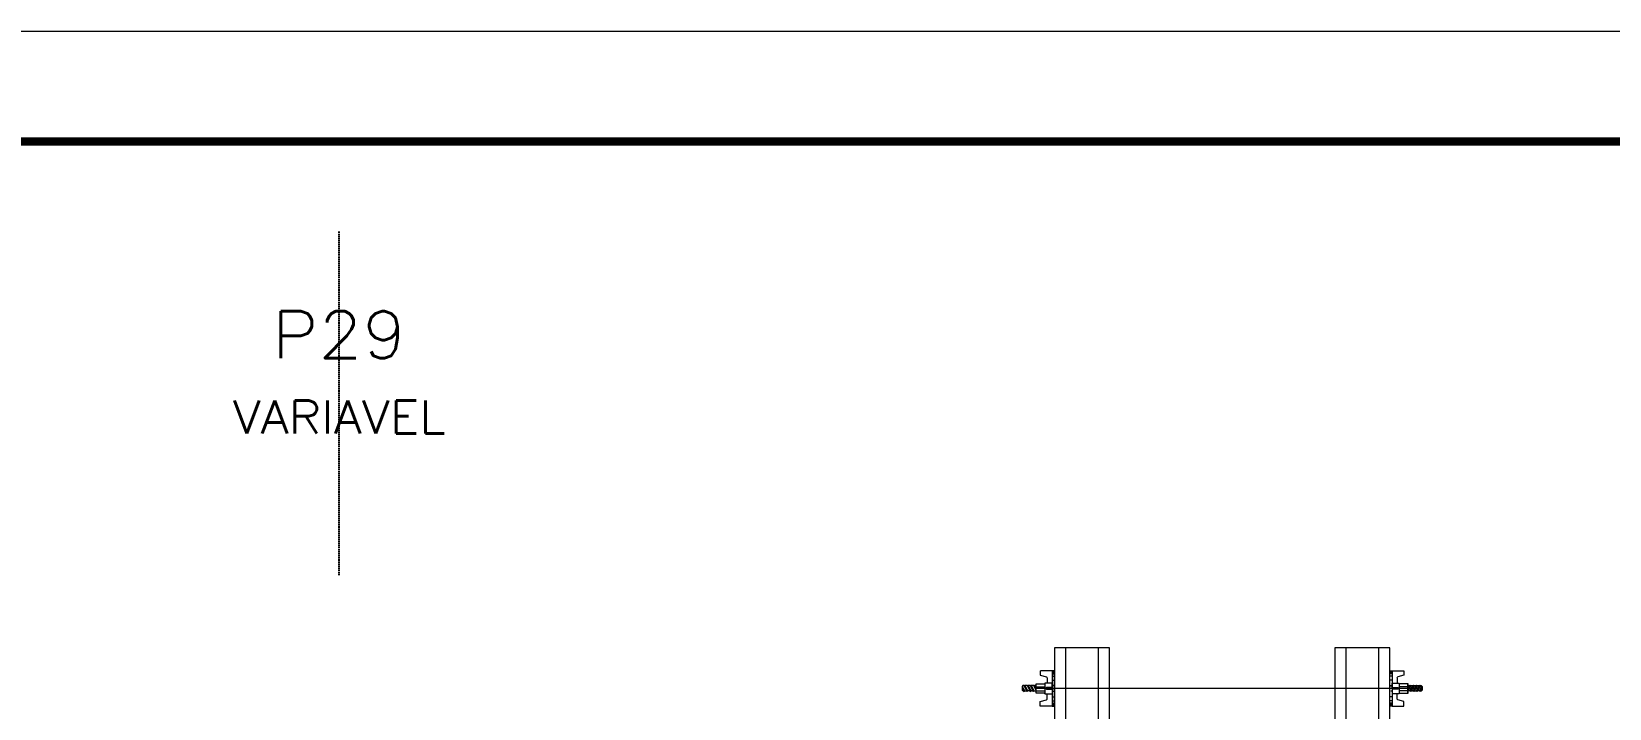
# Model space of a CAD drawing. Extents: x 28748 to 35002, y 14885 to 43501.
# Drawn here: x 34128 to 34702, y 29472 to 29718 of the extents above; entities that cross this region are included whole.
import ezdxf
from ezdxf.enums import TextEntityAlignment as Align

# ---------------------------------------------------------------- set-up
doc = ezdxf.new("R2010")
doc.units = 0
doc.linetypes.add('DASHED', pattern=[0.75, 0.5, -0.25])
doc.linetypes.add('HIDDEN', pattern=[0.375, 0.25, -0.125])
for name, color, linetype, lineweight in [('Folhas', 255, 'Continuous', 9), ('Hachura', 251, 'Continuous', 9), ('Perfil Metálico', 224, 'Continuous', 18), ('SARRAFO DE PRESSAO', 251, 'DASHED', 9), ('Texto Seção', 7, 'Continuous', 15)]:
    doc.layers.add(name, color=color, linetype=linetype, lineweight=lineweight)
doc.layers.add('Texto de Titulo', color=7, linetype='Continuous')
doc.layers.add('Texto Qtd Sarr', color=242, linetype='Continuous')
doc.styles.add('ROMANS', font='romans.shx')

# ---------------------------------------------------------------- blocks, each defined once
blk = doc.blocks.new('9999999999')
at = {"layer": 'Folhas'}
blk.add_lwpolyline([(98138.98, 34190.21), (99623.98, 34190.21), (99623.98, 35240.21), (98138.98, 35240.21)], close=True, dxfattribs=at)
at = {"layer": 'Folhas', "color": 30, "const_width": 3}
blk.add_lwpolyline([(98213.98, 34230.21), (99583.98, 34230.21), (99583.98, 35200.21), (98213.98, 35200.21)], close=True, dxfattribs=at)
blk = doc.blocks.new('C')
at = {"layer": 'Hachura', "color": 0}
for p, q in [((0, 3.22), (0, -3.22)), ((0.45, 3.22), (0, 3.22)), ((0.46, 3.16), (0, 3.16)), ((0.46, 3.05), (0, 3.05)), ((0.46, 2.88), (0, 2.88)), ((0.45, -3.23), (0.45, 3.22)), ((0.45, 3.22), (2.58, 3.22)), ((2.58, 3.22), (2.58, 2.39)), ((0, 2.75), (0, -1.16)), ((0.46, 2.65), (0, 2.65)), ((0.46, 2.23), (0, 2.23)), ((0.46, 1.51), (0, 1.51)), ((0.39, 0.49), (0.17, 0.49)), ((1.74, 0.97), (0.45, 0.97)), ((1.45, 0.1), (0.45, 0.1)), ((1.35, 1.94), (1.35, 0.96)), ((2.58, 2.39), (1.47, 2.09)), ((1.74, -0.97), (1.74, 0.97)), ((1.74, 0.97), (1.74, 0.84)), ((1.74, 0.97), (1.74, 0.84)), ((1.74, 0.84), (3.35, 0.84)), ((3.35, 0.45), (1.74, 0.45)), ((3.32, 0.84), (3.32, -0.84)), ((3.35, 0.84), (3.35, -0.84)), ((3.68, 0.45), (3.35, 0.45)), ((3.84, -0.52), (3.35, 0.45)), ((3.35, 0.06), (3.67, -0.57)), ((3.68, 0.45), (4.16, -0.52)), ((3.72, 0.5), (4.25, -0.57)), ((4.37, -0.55), (3.83, 0.53)), ((4.15, 0.45), (3.93, 0.45)), ((4.42, -0.52), (3.93, 0.45)), ((4.15, 0.45), (4.26, 0.45)), ((4.26, 0.45), (4.74, -0.52)), ((4.3, 0.5), (4.83, -0.57)), ((4.95, -0.55), (4.41, 0.53)), ((4.51, 0.45), (4.84, 0.45)), ((5, -0.52), (4.51, 0.45)), ((4.84, 0.45), (5.32, -0.52)), ((4.88, 0.5), (5.41, -0.57)), ((5.53, -0.55), (4.99, 0.53)), ((5.58, -0.52), (5.09, 0.45)), ((5.42, 0.45), (5.09, 0.45)), ((5.58, -0.52), (5.09, 0.45)), ((5.42, 0.45), (5.74, -0.19)), ((5.46, 0.5), (5.74, -0.07)), ((5.74, 0.19), (5.57, 0.53)), ((5.74, 0.32), (5.68, 0.45)), ((5.68, 0.45), (5.74, 0.45)), ((5.74, 0.45), (5.9, 0.29)), ((5.74, 0.45), (5.74, -0.52)), ((5.9, -0.36), (5.9, 0.29)), ((0.45, 0), (0, 0)), ((0.46, -1.52), (0, -1.52)), ((0.46, -2.23), (0, -2.23)), ((0.46, -2.65), (0, -2.65)), ((0.08, -0.48), (0.29, -0.48)), ((0.29, -0.48), (0.4, -0.48)), ((0.45, 0), (0.45, -0.97)), ((0.45, -0.16), (1.45, -0.16)), ((0.45, -0.65), (0.45, -0.32)), ((0.45, -3.23), (0.45, -0.65)), ((0.45, -0.97), (1.74, -0.97)), ((1.35, -1.94), (1.35, -0.97)), ((2.58, -2.39), (1.47, -2.1)), ((3.35, -0.32), (1.74, -0.32)), ((3.35, -0.84), (1.74, -0.84)), ((2.58, -3.23), (2.58, -2.39)), ((3.35, -0.07), (3.58, -0.52)), ((3.35, -0.52), (3.58, -0.52)), ((3.84, -0.52), (4.16, -0.52)), ((4.42, -0.52), (4.74, -0.52)), ((4.63, -0.52), (4.74, -0.52)), ((5, -0.52), (5.32, -0.52)), ((5.58, -0.52), (5.74, -0.52)), ((5.74, -0.52), (5.9, -0.36)), ((5.74, -0.52), (5.74, -0.52)), ((0.46, -2.88), (0, -2.88)), ((0.46, -3.05), (0, -3.05)), ((0.46, -3.16), (0, -3.16)), ((0, -3.22), (2.57, -3.22))]:
    blk.add_line(p, q, dxfattribs=at)
for centre, radius, start, end in [((1.52, 1.94), 0.161, 104.7436, 180), ((1.44, -0.03), 0.129, 272.695, 87.305), ((3.81, 0.39), 0.143, 25.5688, 154.4312), ((4.39, 0.39), 0.143, 25.5688, 154.4312), ((4.97, 0.39), 0.143, 25.5688, 154.4312), ((5.55, 0.39), 0.143, 25.5688, 154.4312), ((0.17, -0.37), 0.174, 221.744, 317.8592), ((1.52, -1.94), 0.161, 180, 255.2564), ((3.71, -0.4), 0.174, 222.1408, 318.256), ((4.29, -0.4), 0.174, 222.1408, 318.256), ((4.87, -0.4), 0.174, 222.1408, 318.256), ((5.45, -0.4), 0.174, 222.1408, 318.256), ((5.61, -0.4), 0.174, 317.8592, 318.256)]:
    blk.add_arc(centre, radius, start, end, dxfattribs=at)
blk = doc.blocks.new('titulo1')
at = {"layer": 'Defpoints', "color": 252, "linetype": 'HIDDEN', "ltscale": 2}
blk.add_line((0, 0), (0, 125), dxfattribs=at)
at = {"layer": 'Defpoints', "style": 'ROMANS', "oblique": 15}
blk.add_attdef('FOLHA', text='', height=10, dxfattribs=at).set_placement((0, 15.58), align=Align.MIDDLE_CENTER)
at = {"layer": 'Texto Qtd Sarr', "color": 3, "style": 'ROMANS', "oblique": 15}
for tag, height, p in [('TITULO', 17, (0, 71.45)), ('SEÇÃO', 12, (0, 41.55))]:
    blk.add_attdef(tag, text='', height=height, dxfattribs=at).set_placement(p, align=Align.MIDDLE_CENTER)

msp = doc.modelspace()

# ---------------------------------------------------------------- linework, layer by layer
at = {"layer": 'Hachura'}
msp.add_line((34633.21, 29478.79), (34493.41, 29478.8), dxfattribs=at)
at = {"layer": 'Perfil Metálico'}
for points in [[(34500.41, 29269.19), (34520.41, 29269.19), (34520.41, 29493.56), (34500.41, 29493.56)], [(34516.41, 29493.56), (34504.41, 29493.56), (34504.41, 29269.19), (34516.41, 29269.19)], [(34602.41, 29161.28), (34622.41, 29161.28), (34622.41, 29493.56), (34602.41, 29493.56)], [(34618.41, 29493.56), (34606.41, 29493.56), (34606.41, 29161.28), (34618.41, 29161.28)]]:
    msp.add_lwpolyline(points, close=True, dxfattribs=at)

# ---------------------------------------------------------------- block references
at = {"layer": 'Hachura', "linetype": 'Continuous', "yscale": 2, "zscale": 2, "rotation": 180}
for p, xscale in [((34500.41, 29478.79), 2), ((34622.41, 29478.79), -2)]:
    msp.add_blockref('C', p, dxfattribs=dict(at, xscale=xscale))
at = {"layer": 'SARRAFO DE PRESSAO', "color": 6, "linetype": 'ByBlock'}
msp.add_blockref('9999999999', (-64622.14, -5522.36), dxfattribs=at)
at = {"layer": 'Texto Seção'}
ref = msp.add_blockref('titulo1', (34240.14, 29520.04), dxfattribs=at)
ref.add_attrib('TITULO', 'P29', dxfattribs={"layer": 'Texto de Titulo', "color": 7, "height": 17, "style": 'ROMANS', "width": 1.1}).set_placement((34240.14, 29607.54), align=Align.MIDDLE_CENTER)
ref.add_attrib('SEÇÃO', 'VARIAVEL', dxfattribs={"layer": 'Texto de Titulo', "color": 7, "height": 12, "style": 'ROMANS', "width": 1.1}).set_placement((34240.14, 29577.54), align=Align.MIDDLE_CENTER)

doc.saveas('drawing.dxf')
